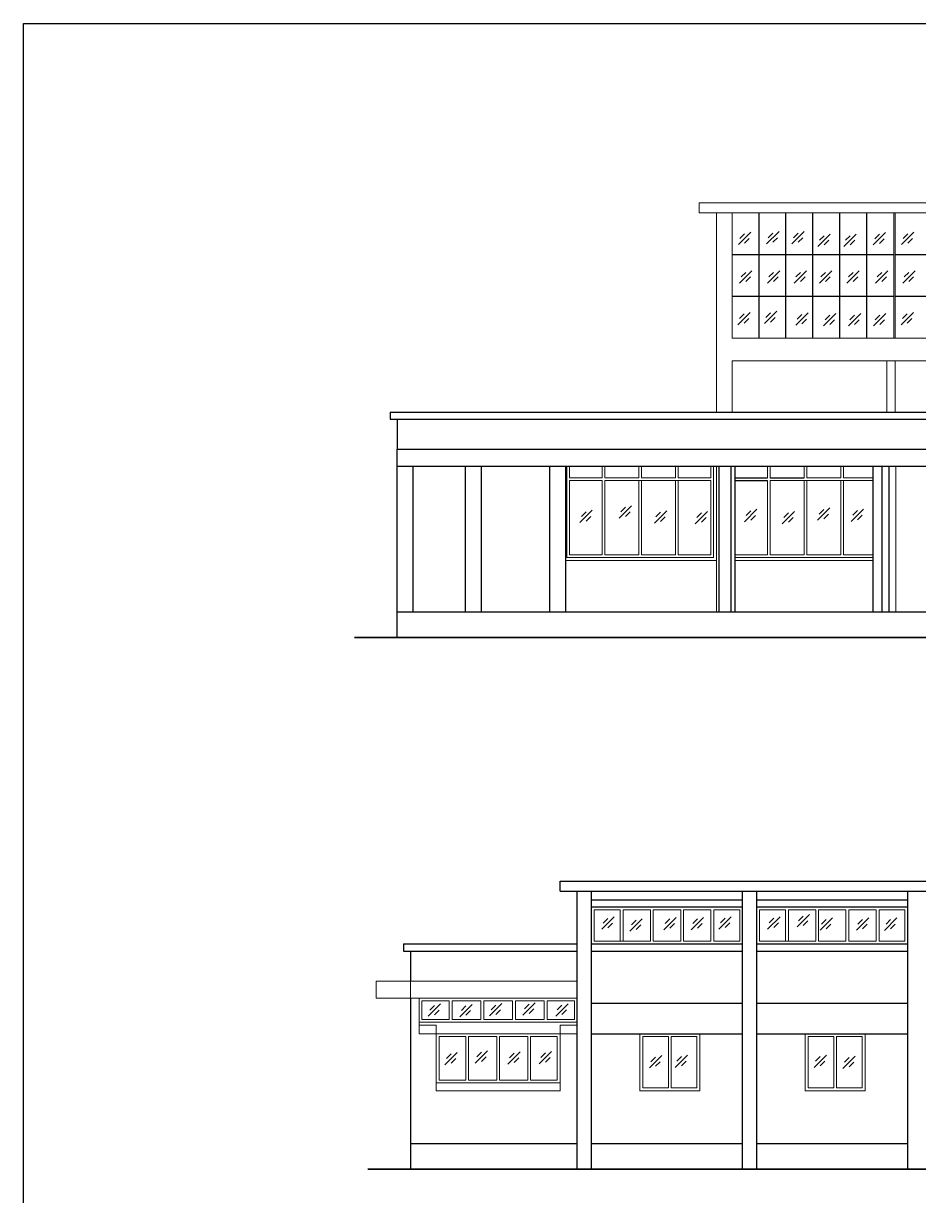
# Model space of a CAD drawing. Header units: inches. Extents: x -6800 to 96653, y -25814 to 17379.
# Drawn here: x 9822 to 10450, y -12063 to -11241 of the extents above; entities that cross this region are included whole.
import ezdxf

# ---------------------------------------------------------------- set-up
doc = ezdxf.new("R2010")
doc.units = ezdxf.units.IN
doc.header["$MEASUREMENT"] = 0
for name, color, linetype, lineweight in [('chajja elev', 4, 'Continuous', 20), ('Column', 101, 'Continuous', 30), ('Const line', 131, 'Continuous', 5), ('ele back', 51, 'Continuous', 15), ('ele front', 30, 'Continuous', 30), ('Glass Panal', 200, 'Continuous', 25), ('Ground level', 210, 'Continuous', 35), ('Opening elevation', 130, 'Continuous', 9), ('Wall', 90, 'Continuous', 30), ('Win ele', 211, 'Continuous', 15)]:
    doc.layers.add(name, color=color, linetype=linetype, lineweight=lineweight)

msp = doc.modelspace()

# ---------------------------------------------------------------- linework, layer by layer
for p, q in [((9822.28, -11240.78), (12198.28, -11240.78)), ((9822.28, -12925.58), (9822.28, -11240.78))]:
    msp.add_line(p, q)
at = {"layer": 'chajja elev', "transparency": 33554585}
for p, q in [((10069.91, -11912.78), (10069.91, -11924.78)), ((10093.91, -11912.78), (10069.91, -11912.78)), ((10093.91, -11924.78), (10069.91, -11924.78))]:
    msp.add_line(p, q, dxfattribs=at)
at = {"layer": 'chajja elev'}
for p, q in [((10093.91, -11912.78), (10093.91, -11924.78)), ((10093.91, -11924.78), (10210.91, -11924.78))]:
    msp.add_line(p, q, dxfattribs=at)
at = {"layer": 'chajja elev', "transparency": 33554687}
msp.add_line((10093.91, -11912.78), (10210.91, -11912.78), dxfattribs=at)
at = {"layer": 'Column', "transparency": 33554687}
for p, q in [((10132.59, -11653.6), (10132.59, -11551.6)), ((10143.59, -11551.6), (10143.59, -11653.6)), ((10210.91, -11912.78), (10210.91, -11849.78)), ((10220.91, -11860.78), (10220.91, -11849.78)), ((10326.91, -12044.78), (10326.91, -11849.78)), ((10336.91, -12044.78), (10336.91, -11849.78)), ((10442.91, -12044.78), (10442.91, -11849.78)), ((10220.91, -11886.78), (10220.91, -11860.78)), ((10220.91, -12044.78), (10220.91, -11886.78)), ((10210.91, -11924.78), (10210.91, -11912.78)), ((10210.91, -12044.78), (10210.91, -11924.78))]:
    msp.add_line(p, q, dxfattribs=at)
for points in [[(10084.59, -11653.6), (10084.59, -11551.6)], [(10095.59, -11551.6), (10095.59, -11653.6)], [(10191.59, -11653.6), (10191.59, -11551.6)], [(10202.59, -11551.6), (10202.59, -11653.6)], [(10310.59, -11653.6), (10310.59, -11551.6)], [(10321.59, -11551.6), (10321.59, -11653.6)], [(10418.59, -11653.6), (10418.59, -11551.6)], [(10429.59, -11551.6), (10429.59, -11653.6)]]:
    msp.add_lwpolyline(points, dxfattribs=at)
at = {"layer": 'Const line', "lineweight": 25, "transparency": 33554687}
for p, q in [((10321.59, -11559.6), (10344.34, -11559.6)), ((10321.59, -11561.6), (10344.34, -11561.6)), ((10346.34, -11559.6), (10370.09, -11559.6))]:
    msp.add_line(p, q, dxfattribs=at)
at = {"layer": 'ele back', "transparency": 33554641}
for p, q in [((10296.59, -11366.6), (11258.59, -11366.6)), ((10296.59, -11366.6), (10296.59, -11373.6)), ((10296.59, -11373.6), (11258.59, -11373.6)), ((10308.59, -11373.6), (10308.59, -11513.6)), ((10319.59, -11373.6), (10319.59, -11461.6)), ((10433.09, -11461.6), (10433.09, -11373.6)), ((10434.09, -11461.6), (10434.09, -11373.6)), ((10319.59, -11461.6), (10433.09, -11461.6)), ((10433.09, -11461.6), (11235.59, -11461.6)), ((10319.59, -11477.6), (11235.59, -11477.6)), ((10319.59, -11477.6), (10319.59, -11513.6)), ((10428.09, -11477.6), (10428.09, -11513.6)), ((10434.09, -11477.6), (10434.09, -11513.6))]:
    msp.add_line(p, q, dxfattribs=at)
at = {"layer": 'ele front', "transparency": 33554687}
for p, q in [((10079.59, -11513.6), (10079.59, -11518.6)), ((10079.59, -11513.6), (11406.59, -11513.6)), ((10079.59, -11518.6), (11406.59, -11518.6)), ((10084.59, -11518.6), (10084.59, -11539.6)), ((10084.59, -11653.6), (11401.59, -11653.6)), ((10084.59, -11671.6), (10084.59, -11653.6)), ((10198.91, -11842.78), (11160.91, -11842.78)), ((10198.91, -11849.78), (10198.91, -11842.78)), ((10198.91, -11849.78), (11160.91, -11849.78)), ((10220.91, -11855.78), (10326.91, -11855.78)), ((10220.91, -11860.78), (10326.91, -11860.78)), ((10336.91, -11855.78), (10442.91, -11855.78)), ((10336.91, -11860.78), (10442.91, -11860.78)), ((10088.91, -11886.78), (10210.91, -11886.78)), ((10088.91, -11886.78), (10088.91, -11891.78)), ((10088.91, -11891.78), (10210.91, -11891.78)), ((10093.91, -11891.78), (10093.91, -11912.78)), ((10220.91, -11886.78), (10326.91, -11886.78)), ((10220.91, -11891.78), (10326.91, -11891.78)), ((10336.91, -11886.78), (10442.91, -11886.78)), ((10336.91, -11891.78), (10442.91, -11891.78)), ((10093.91, -11924.78), (10093.91, -12044.78)), ((10220.91, -11928.37), (10326.91, -11928.37)), ((10336.91, -11928.37), (10442.91, -11928.37)), ((10220.91, -11949.78), (10326.91, -11949.78)), ((10336.91, -11949.78), (10442.91, -11949.78))]:
    msp.add_line(p, q, dxfattribs=at)
msp.add_lwpolyline([(10084.59, -11539.6), (11401.59, -11539.6), (11401.59, -11551.6), (10084.59, -11551.6)], close=True, dxfattribs=at)
at = {"layer": 'Glass Panal', "lineweight": 25, "transparency": 33554687}
for p, q in [((10338.51, -11461.6), (10338.51, -11373.6)), ((10357.42, -11461.6), (10357.42, -11373.6)), ((10376.34, -11461.6), (10376.34, -11373.6)), ((10395.26, -11461.6), (10395.26, -11373.6)), ((10414.17, -11461.6), (10414.17, -11373.6)), ((10319.59, -11402.93), (10433.09, -11402.93)), ((10434.09, -11402.93), (10547.59, -11402.93)), ((10319.59, -11432.26), (10433.09, -11432.26)), ((10434.09, -11432.26), (10547.59, -11432.26))]:
    msp.add_line(p, q, dxfattribs=at)
at = {"layer": 'Ground level', "transparency": 33554687}
for p, q in [((11431.59, -11671.6), (10054.59, -11671.6)), ((10093.91, -12044.78), (11265.91, -12044.78))]:
    msp.add_line(p, q, dxfattribs=at)
at = {"layer": 'Ground level'}
msp.add_line((10093.91, -12044.78), (10063.91, -12044.78), dxfattribs=at)
at = {"layer": 'Opening elevation', "lineweight": 5, "transparency": 33554526}
for p, q in [((10324.01, -11395.99), (10332.68, -11387.32)), ((10325.08, -11391.65), (10328.34, -11388.38)), ((10328.34, -11394.92), (10331.61, -11391.65)), ((10343.85, -11395.45), (10352.52, -11386.78)), ((10344.92, -11391.12), (10348.19, -11387.85)), ((10348.19, -11394.38), (10351.45, -11391.12)), ((10361.55, -11395.45), (10370.22, -11386.78)), ((10362.62, -11391.12), (10365.88, -11387.85)), ((10365.88, -11394.38), (10369.15, -11391.12)), ((10379.78, -11397.33), (10388.45, -11388.66)), ((10380.85, -11392.99), (10384.12, -11389.72)), ((10398.01, -11397.33), (10406.69, -11388.66)), ((10399.08, -11392.99), (10402.35, -11389.72)), ((10418.66, -11396.25), (10427.33, -11387.58)), ((10419.73, -11391.92), (10423, -11388.65)), ((10423, -11395.19), (10426.26, -11391.92)), ((10438.51, -11395.99), (10447.18, -11387.32)), ((10439.58, -11391.65), (10442.84, -11388.38)), ((10442.84, -11394.92), (10446.11, -11391.65)), ((10384.12, -11396.26), (10387.38, -11392.99)), ((10402.35, -11396.26), (10405.62, -11392.99)), ((10324.81, -11423.05), (10333.48, -11414.38)), ((10325.88, -11418.71), (10329.15, -11415.45)), ((10344.39, -11423.05), (10353.06, -11414.38)), ((10345.45, -11418.71), (10348.72, -11415.45)), ((10363.16, -11423.05), (10371.83, -11414.38)), ((10364.22, -11418.71), (10367.49, -11415.45)), ((10380.85, -11423.05), (10389.52, -11414.38)), ((10381.92, -11418.71), (10385.19, -11415.45)), ((10400.16, -11423.05), (10408.83, -11414.38)), ((10401.23, -11418.71), (10404.5, -11415.45)), ((10420.27, -11423.05), (10428.94, -11414.38)), ((10421.34, -11418.71), (10424.61, -11415.45)), ((10439.31, -11423.05), (10447.98, -11414.38)), ((10440.38, -11418.71), (10443.65, -11415.45)), ((10329.15, -11421.98), (10332.41, -11418.71)), ((10348.72, -11421.98), (10351.99, -11418.71)), ((10367.49, -11421.98), (10370.76, -11418.71)), ((10385.19, -11421.98), (10388.46, -11418.71)), ((10404.5, -11421.98), (10407.76, -11418.71)), ((10424.61, -11421.98), (10427.87, -11418.71)), ((10443.65, -11421.98), (10446.91, -11418.71)), ((10323.72, -11452.28), (10332.39, -11443.61)), ((10324.79, -11447.94), (10328.05, -11444.68)), ((10328.05, -11451.21), (10331.32, -11447.94)), ((10342.22, -11451.47), (10350.89, -11442.8)), ((10343.29, -11447.14), (10346.56, -11443.87)), ((10346.56, -11450.41), (10349.82, -11447.14)), ((10364.21, -11452.55), (10372.88, -11443.88)), ((10365.28, -11448.21), (10368.54, -11444.94)), ((10368.54, -11451.48), (10371.81, -11448.21)), ((10383.78, -11453.08), (10392.45, -11444.41)), ((10384.85, -11448.75), (10388.12, -11445.48)), ((10388.12, -11452.01), (10391.39, -11448.75)), ((10401.21, -11453.08), (10409.88, -11444.41)), ((10402.28, -11448.75), (10405.55, -11445.48)), ((10405.55, -11452.01), (10408.82, -11448.75)), ((10418.91, -11453.08), (10427.58, -11444.41)), ((10419.98, -11448.75), (10423.25, -11445.48)), ((10423.25, -11452.01), (10426.51, -11448.75)), ((10438.22, -11452.28), (10446.89, -11443.61)), ((10439.29, -11447.94), (10442.55, -11444.68)), ((10442.55, -11451.21), (10445.82, -11447.94)), ((10240.43, -11587.89), (10249.1, -11579.22)), ((10241.5, -11583.55), (10244.77, -11580.29)), ((10328.33, -11590.44), (10337, -11581.77)), ((10379.59, -11589.44), (10388.26, -11580.76)), ((10403.2, -11590.27), (10411.87, -11581.6)), ((10212.8, -11591.07), (10221.48, -11582.4)), ((10213.87, -11586.73), (10217.14, -11583.46)), ((10217.14, -11590), (10220.41, -11586.73)), ((10244.77, -11586.82), (10248.04, -11583.55)), ((10265.05, -11591.4), (10273.72, -11582.73)), ((10266.12, -11587.07), (10269.38, -11583.8)), ((10269.38, -11590.33), (10272.65, -11587.07)), ((10293.68, -11591.9), (10302.35, -11583.23)), ((10294.75, -11587.57), (10298.02, -11584.3)), ((10298.02, -11590.84), (10301.28, -11587.57)), ((10329.4, -11586.1), (10332.67, -11582.84)), ((10332.67, -11589.37), (10335.93, -11586.1)), ((10354.8, -11591.93), (10363.47, -11583.26)), ((10355.86, -11587.6), (10359.13, -11584.33)), ((10359.13, -11590.86), (10362.4, -11587.6)), ((10380.65, -11585.1), (10383.92, -11581.83)), ((10383.92, -11588.37), (10387.19, -11585.1)), ((10404.27, -11585.94), (10407.54, -11582.67)), ((10407.54, -11589.2), (10410.81, -11585.94)), ((10228.16, -11876.51), (10236.83, -11867.84)), ((10229.23, -11872.18), (10232.5, -11868.91)), ((10247.86, -11877.76), (10256.54, -11869.09)), ((10271.64, -11876.83), (10280.31, -11868.16)), ((10272.7, -11872.49), (10275.97, -11869.22)), ((10290.92, -11876.83), (10299.59, -11868.16)), ((10291.99, -11872.49), (10295.26, -11869.22)), ((10310.31, -11876.31), (10318.99, -11867.63)), ((10311.38, -11871.97), (10314.65, -11868.7)), ((10344.55, -11876.31), (10353.22, -11867.63)), ((10345.62, -11871.97), (10348.88, -11868.7)), ((10365.19, -11874.84), (10373.86, -11866.17)), ((10366.26, -11870.5), (10369.53, -11867.23)), ((10381.35, -11877.13), (10390.02, -11868.46)), ((10382.42, -11872.79), (10385.69, -11869.53)), ((10406.82, -11877.13), (10415.49, -11868.46)), ((10407.89, -11872.79), (10411.16, -11869.53)), ((10426.53, -11877.23), (10435.2, -11868.56)), ((10427.6, -11872.9), (10430.86, -11869.63)), ((10232.5, -11875.45), (10235.76, -11872.18)), ((10248.93, -11873.43), (10252.2, -11870.16)), ((10252.2, -11876.7), (10255.47, -11873.43)), ((10275.97, -11875.76), (10279.24, -11872.49)), ((10295.26, -11875.76), (10298.53, -11872.49)), ((10314.65, -11875.24), (10317.92, -11871.97)), ((10348.88, -11875.24), (10352.15, -11871.97)), ((10369.53, -11873.77), (10372.79, -11870.5)), ((10385.69, -11876.06), (10388.95, -11872.79)), ((10411.16, -11876.06), (10414.42, -11872.79)), ((10430.86, -11876.17), (10434.13, -11872.9)), ((10106.35, -11937.55), (10115.02, -11928.88)), ((10107.41, -11933.21), (10110.68, -11929.95)), ((10110.68, -11936.48), (10113.95, -11933.21)), ((10128.51, -11937.85), (10137.18, -11929.18)), ((10129.58, -11933.51), (10132.85, -11930.24)), ((10132.85, -11936.78), (10136.12, -11933.51)), ((10149.44, -11937.26), (10158.11, -11928.59)), ((10150.51, -11932.92), (10153.78, -11929.66)), ((10153.78, -11936.19), (10157.05, -11932.92)), ((10172.79, -11936.74), (10181.46, -11928.07)), ((10173.86, -11932.4), (10177.12, -11929.14)), ((10177.12, -11935.67), (10180.39, -11932.4)), ((10195.8, -11937.46), (10204.48, -11928.78)), ((10196.87, -11933.12), (10200.14, -11929.85)), ((10200.14, -11936.39), (10203.41, -11933.12)), ((10118.02, -11971.55), (10126.7, -11962.88)), ((10119.09, -11967.22), (10122.36, -11963.95)), ((10122.36, -11970.49), (10125.63, -11967.22)), ((10139.38, -11970.39), (10148.05, -11961.72)), ((10140.45, -11966.05), (10143.71, -11962.79)), ((10143.71, -11969.32), (10146.98, -11966.05)), ((10162.23, -11971.05), (10170.9, -11962.38)), ((10163.3, -11966.72), (10166.57, -11963.45)), ((10166.57, -11969.99), (10169.83, -11966.72)), ((10184.25, -11970.89), (10192.92, -11962.22)), ((10185.32, -11966.55), (10188.59, -11963.29)), ((10188.59, -11969.82), (10191.85, -11966.55)), ((10261.55, -11973.73), (10270.22, -11965.06)), ((10262.62, -11969.39), (10265.89, -11966.13)), ((10279.74, -11973.4), (10288.41, -11964.73)), ((10280.8, -11969.06), (10284.07, -11965.79)), ((10377.16, -11973.4), (10385.83, -11964.73)), ((10378.23, -11969.06), (10381.49, -11965.79)), ((10397.34, -11974.11), (10406.01, -11965.44)), ((10398.41, -11969.78), (10401.68, -11966.51)), ((10265.89, -11972.66), (10269.16, -11969.39)), ((10284.07, -11972.33), (10287.34, -11969.06)), ((10381.49, -11972.33), (10384.76, -11969.06)), ((10401.68, -11973.04), (10404.95, -11969.78))]:
    msp.add_line(p, q, dxfattribs=at)
at = {"layer": 'Wall', "transparency": 33554687}
for p, q in [((10318.59, -11551.6), (10318.59, -11653.6)), ((10424.59, -11551.6), (10424.59, -11653.6)), ((10093.91, -12026.78), (10210.91, -12026.78)), ((10220.91, -12026.78), (10326.91, -12026.78)), ((10336.91, -12026.78), (10442.91, -12026.78))]:
    msp.add_line(p, q, dxfattribs=at)
at = {"layer": 'Win ele'}
for p, q in [((10228.34, -11559.6), (10228.34, -11551.6)), ((10230.34, -11559.6), (10230.34, -11551.6)), ((10254.09, -11559.6), (10254.09, -11551.6)), ((10256.09, -11559.6), (10256.09, -11551.6)), ((10279.84, -11559.6), (10279.84, -11551.6)), ((10281.84, -11559.6), (10281.84, -11551.6)), ((10344.34, -11559.6), (10344.34, -11551.6)), ((10346.34, -11559.6), (10346.34, -11551.6)), ((10370.09, -11559.6), (10370.09, -11551.6)), ((10372.09, -11559.6), (10372.09, -11551.6)), ((10395.84, -11559.6), (10395.84, -11551.6)), ((10397.84, -11559.6), (10397.84, -11551.6)), ((10205.59, -11559.6), (10228.34, -11559.6)), ((10205.59, -11561.6), (10228.34, -11561.6)), ((10228.34, -11613.6), (10228.34, -11561.6)), ((10230.34, -11559.6), (10254.09, -11559.6)), ((10230.34, -11561.6), (10304.59, -11561.6)), ((10230.34, -11613.6), (10230.34, -11561.6)), ((10254.09, -11613.6), (10254.09, -11561.6)), ((10256.09, -11559.6), (10279.84, -11559.6)), ((10256.09, -11613.6), (10256.09, -11561.6)), ((10279.84, -11613.6), (10279.84, -11561.6)), ((10281.84, -11559.6), (10304.59, -11559.6)), ((10281.84, -11613.6), (10281.84, -11561.6)), ((10321.59, -11559.6), (10344.34, -11559.6)), ((10321.59, -11561.6), (10344.34, -11561.6)), ((10344.34, -11613.6), (10344.34, -11561.6)), ((10346.34, -11559.6), (10370.09, -11559.6)), ((10346.34, -11561.6), (10418.59, -11561.6)), ((10346.34, -11613.6), (10346.34, -11561.6)), ((10370.09, -11613.6), (10370.09, -11561.6)), ((10372.09, -11559.6), (10395.84, -11559.6)), ((10372.09, -11613.6), (10372.09, -11561.6)), ((10395.84, -11613.6), (10395.84, -11561.6)), ((10397.84, -11559.6), (10418.59, -11559.6)), ((10397.84, -11613.6), (10397.84, -11561.6)), ((10222.91, -11862.78), (10241.11, -11862.78)), ((10222.91, -11884.78), (10222.91, -11862.78)), ((10241.11, -11884.78), (10241.11, -11862.78)), ((10243.11, -11862.78), (10262.31, -11862.78)), ((10243.11, -11884.78), (10243.11, -11862.78)), ((10262.31, -11884.78), (10262.31, -11862.78)), ((10264.31, -11862.78), (10283.51, -11862.78)), ((10264.31, -11884.78), (10264.31, -11862.78)), ((10283.51, -11884.78), (10283.51, -11862.78)), ((10285.51, -11862.78), (10304.71, -11862.78)), ((10285.51, -11884.78), (10285.51, -11862.78)), ((10304.71, -11884.78), (10304.71, -11862.78)), ((10306.71, -11862.78), (10324.91, -11862.78)), ((10306.71, -11884.78), (10306.71, -11862.78)), ((10324.91, -11884.78), (10324.91, -11862.78)), ((10338.91, -11862.78), (10357.11, -11862.78)), ((10338.91, -11884.78), (10338.91, -11862.78)), ((10357.11, -11884.78), (10357.11, -11862.78)), ((10359.11, -11862.78), (10378.31, -11862.78)), ((10359.11, -11884.78), (10359.11, -11862.78)), ((10378.31, -11884.78), (10378.31, -11862.78)), ((10380.31, -11862.78), (10399.51, -11862.78)), ((10380.31, -11884.78), (10380.31, -11862.78)), ((10399.51, -11884.78), (10399.51, -11862.78)), ((10401.51, -11862.78), (10420.71, -11862.78)), ((10401.51, -11884.78), (10401.51, -11862.78)), ((10420.71, -11884.78), (10420.71, -11862.78)), ((10422.71, -11862.78), (10440.91, -11862.78)), ((10422.71, -11884.78), (10422.71, -11862.78)), ((10440.91, -11884.78), (10440.91, -11862.78)), ((10222.91, -11884.78), (10262.31, -11884.78)), ((10264.31, -11884.78), (10283.51, -11884.78)), ((10285.51, -11884.78), (10304.71, -11884.78)), ((10306.71, -11884.78), (10324.91, -11884.78)), ((10338.91, -11884.78), (10378.31, -11884.78)), ((10380.31, -11884.78), (10399.51, -11884.78)), ((10401.51, -11884.78), (10420.71, -11884.78)), ((10422.71, -11884.78), (10440.91, -11884.78)), ((10099.91, -11943.78), (10099.91, -11924.78)), ((10101.91, -11926.78), (10121.11, -11926.78)), ((10101.91, -11939.78), (10101.91, -11926.78)), ((10121.11, -11939.78), (10121.11, -11926.78)), ((10123.11, -11926.78), (10143.31, -11926.78)), ((10123.11, -11939.78), (10123.11, -11926.78)), ((10143.31, -11939.78), (10143.31, -11926.78)), ((10145.31, -11926.78), (10165.51, -11926.78)), ((10145.31, -11939.78), (10145.31, -11926.78)), ((10165.51, -11939.78), (10165.51, -11926.78)), ((10167.51, -11926.78), (10187.71, -11926.78)), ((10167.51, -11939.78), (10167.51, -11926.78)), ((10187.71, -11939.78), (10187.71, -11926.78)), ((10189.71, -11926.78), (10208.91, -11926.78)), ((10189.71, -11939.78), (10189.71, -11926.78)), ((10208.91, -11939.78), (10208.91, -11926.78)), ((10099.91, -11941.78), (10210.91, -11941.78)), ((10101.91, -11939.78), (10121.11, -11939.78)), ((10123.11, -11939.78), (10143.31, -11939.78)), ((10145.31, -11939.78), (10165.51, -11939.78)), ((10167.51, -11939.78), (10187.71, -11939.78)), ((10189.71, -11939.78), (10208.91, -11939.78)), ((10111.91, -11949.78), (10198.91, -11949.78)), ((10111.91, -11989.78), (10111.91, -11949.78)), ((10113.91, -11951.78), (10132.66, -11951.78)), ((10113.91, -11982.28), (10113.91, -11951.78)), ((10132.66, -11951.78), (10132.66, -11982.28)), ((10134.66, -11951.78), (10154.41, -11951.78)), ((10134.66, -11951.78), (10134.66, -11982.28)), ((10154.41, -11951.78), (10154.41, -11982.28)), ((10156.41, -11951.78), (10176.16, -11951.78)), ((10156.41, -11951.78), (10156.41, -11982.28)), ((10176.16, -11951.78), (10176.16, -11982.28)), ((10178.16, -11951.78), (10196.91, -11951.78)), ((10178.16, -11951.78), (10178.16, -11982.28)), ((10196.91, -11951.78), (10196.91, -11982.28)), ((10198.91, -11949.78), (10198.91, -11989.78)), ((10254.91, -11949.78), (10296.91, -11949.78)), ((10254.91, -11989.78), (10254.91, -11949.78)), ((10256.91, -11951.78), (10274.91, -11951.78)), ((10256.91, -11987.78), (10256.91, -11951.78)), ((10274.91, -11987.78), (10274.91, -11951.78)), ((10276.91, -11951.78), (10294.91, -11951.78)), ((10276.91, -11987.78), (10276.91, -11951.78)), ((10294.91, -11951.78), (10294.91, -11987.78)), ((10296.91, -11949.78), (10296.91, -11989.78)), ((10372.91, -11951.78), (10390.91, -11951.78)), ((10372.91, -11987.78), (10372.91, -11951.78)), ((10390.91, -11987.78), (10390.91, -11951.78)), ((10392.91, -11951.78), (10410.91, -11951.78)), ((10392.91, -11987.78), (10392.91, -11951.78)), ((10410.91, -11951.78), (10410.91, -11987.78)), ((10198.91, -11984.28), (10111.91, -11984.28)), ((10132.66, -11982.28), (10113.91, -11982.28)), ((10154.41, -11982.28), (10134.66, -11982.28)), ((10176.16, -11982.28), (10156.41, -11982.28)), ((10196.91, -11982.28), (10178.16, -11982.28)), ((10198.91, -11989.78), (10111.91, -11989.78)), ((10296.91, -11989.78), (10254.91, -11989.78)), ((10274.91, -11987.78), (10256.91, -11987.78)), ((10294.91, -11987.78), (10276.91, -11987.78)), ((10390.91, -11987.78), (10372.91, -11987.78)), ((10410.91, -11987.78), (10392.91, -11987.78))]:
    msp.add_line(p, q, dxfattribs=at)
at = {"layer": 'Win ele', "transparency": 33554526}
for p, q in [((10308.59, -11551.6), (10308.59, -11653.6)), ((10434.59, -11551.6), (10434.59, -11653.6))]:
    msp.add_line(p, q, dxfattribs=at)
at = {"layer": 'Win ele'}
for points in [[(10306.59, -11551.6), (10306.59, -11615.6), (10203.59, -11615.6), (10203.59, -11551.6)], [(10205.59, -11559.6), (10205.59, -11551.6)], [(10304.59, -11551.6), (10304.59, -11559.6)], [(10228.34, -11613.6), (10205.59, -11613.6), (10205.59, -11561.6)], [(10304.59, -11561.6), (10304.59, -11613.6), (10281.84, -11613.6)], [(10254.09, -11613.6), (10230.34, -11613.6)], [(10279.84, -11613.6), (10256.09, -11613.6)], [(10344.34, -11613.6), (10321.59, -11613.6)], [(10370.09, -11613.6), (10346.34, -11613.6)], [(10395.84, -11613.6), (10372.09, -11613.6)], [(10418.59, -11613.6), (10397.84, -11613.6)], [(10308.59, -11617.6), (10202.59, -11617.6)], [(10418.59, -11615.6), (10321.59, -11615.6)], [(10418.59, -11617.6), (10321.59, -11617.6)]]:
    msp.add_lwpolyline(points, dxfattribs=at)
for points in [[(10111.91, -11943.78), (10099.91, -11943.78), (10099.91, -11949.78), (10111.91, -11949.78)], [(10210.91, -11943.78), (10198.91, -11943.78), (10198.91, -11949.78), (10210.91, -11949.78)], [(10370.91, -11949.78), (10412.91, -11949.78), (10412.91, -11989.78), (10370.91, -11989.78)]]:
    msp.add_lwpolyline(points, close=True, dxfattribs=at)

doc.saveas('drawing.dxf')
